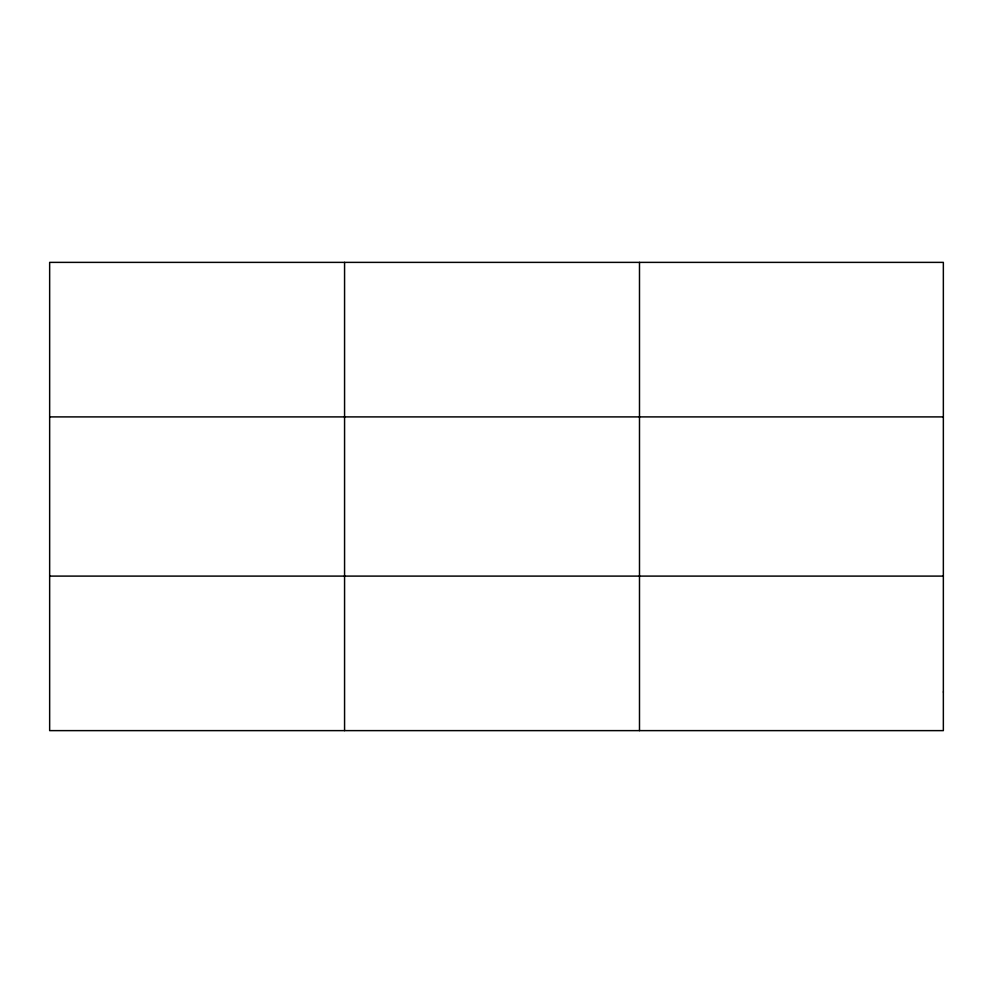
<?xml version="1.0" encoding="UTF-8"?>
<svg xmlns="http://www.w3.org/2000/svg" width="993" height="993" viewBox="0 0 993 993"><rect width="100%" height="100%" fill="white"/><g stroke="black" fill="none" stroke-linecap="round" stroke-linejoin="round"><path stroke-width="1.49" d="M344.571 730.625L344.571 262.375M49.65 416.899L943.35 416.899M49.65 576.101L943.35 576.101M639.492 262.375L639.492 730.625M943.35 691.997L943.35 730.625L49.65 730.625L49.65 262.375L943.35 262.375L943.35 691.997"/></g></svg>
